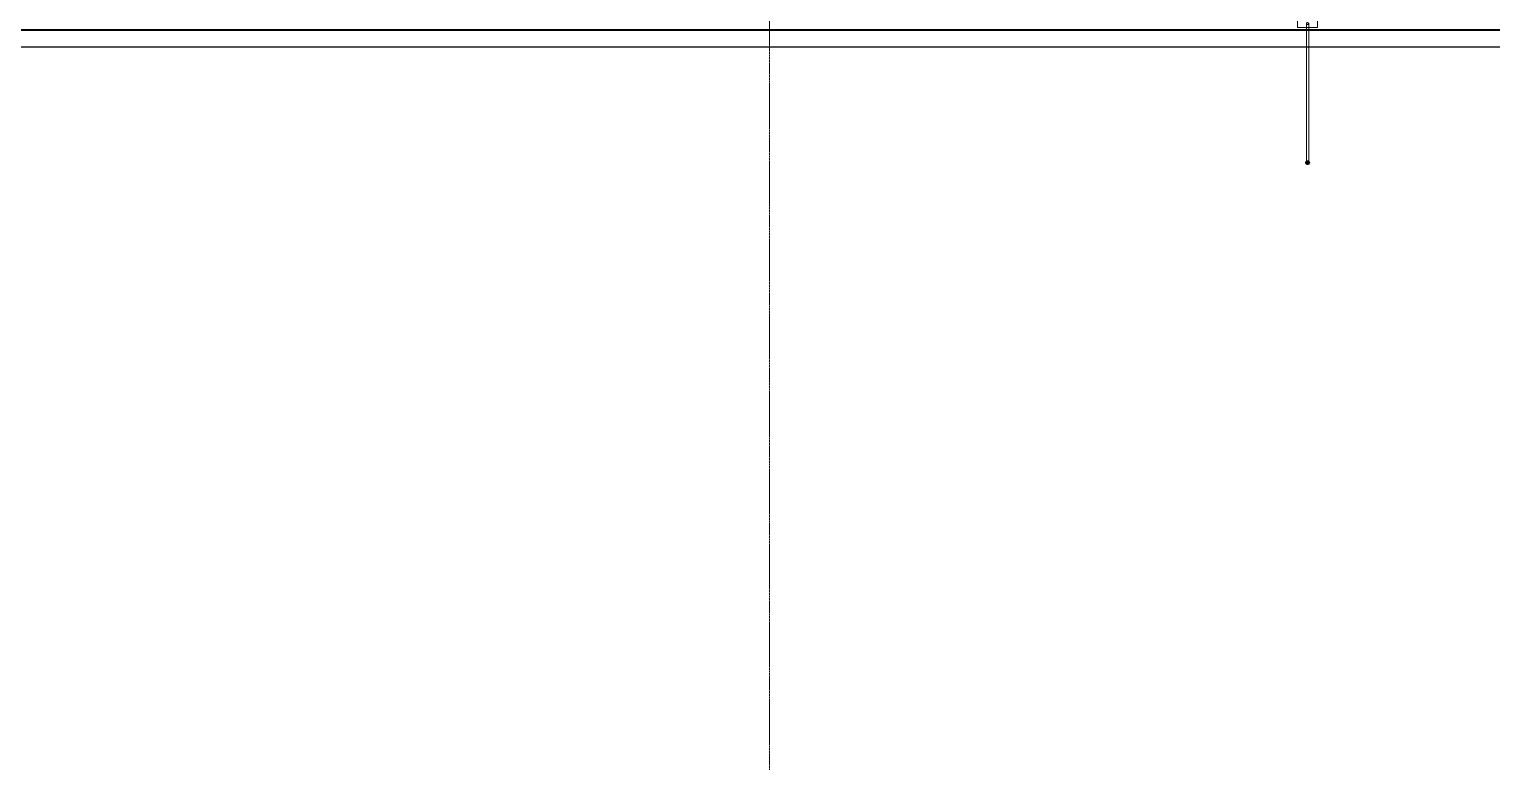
# Model space of a CAD drawing. Header units: inches. Extents: x -4235 to -464, y 9767 to 12347.
# Drawn here: x -2742.2 to -2264.3, y 11007.3 to 11246.6 of the extents above; entities that cross this region are included whole.
import ezdxf

# ---------------------------------------------------------------- set-up
doc = ezdxf.new("R2010")
doc.units = ezdxf.units.IN
doc.header["$MEASUREMENT"] = 0
doc.linetypes.add('Grid Line 1_2_', pattern=[0.875, 0.5, -0.125, 0.125, -0.125])
for name, color, linetype, lineweight in [('A-WALL-5', 113, 'Continuous', 9), ('A-WALL-6', 113, 'Continuous', 50), ('S-GRID-1', 1, 'Grid Line 1_2_', 9)]:
    doc.layers.add(name, color=color, linetype=linetype, lineweight=lineweight)

# ---------------------------------------------------------------- blocks, each defined once
blk = doc.blocks.new('Basic Wall _ EXT - FIBER CEMENT - LARGE - ___-2162457-BACKGROUND - RCP - 3RD FLOOR')
at = {"layer": 'A-WALL-5'}
for p, q in [((-3400.56, 11246.52), (-2067.06, 11246.52)), ((-3400.55, 11246.51), (-2067.05, 11246.51)), ((-3400.55, 11246.51), (-2067.05, 11246.51)), ((-3400.53, 11246.5), (-2067.03, 11246.5)), ((-3400.52, 11246.48), (-2067.02, 11246.48)), ((-3400.52, 11246.48), (-2067.02, 11246.48)), ((-3400.21, 11246.18), (-2066.71, 11246.18))]:
    blk.add_line(p, q, dxfattribs=at)
blk = doc.blocks.new('Basic Wall _ EXT - FIBER CEMENT - SMALL - ___-2145931-BACKGROUND - RCP - 3RD FLOOR')
at = {"layer": 'A-WALL-5'}
for p, q in [((-2324.85, 11240.9), (-2758.02, 11240.9)), ((-2758.02, 11240.9), (-2324.85, 11240.9)), ((-2758.02, 11240.83), (-2324.85, 11240.83)), ((-2758.02, 11240.83), (-2324.85, 11240.83)), ((-2324.75, 11240.9), (-2324.8, 11240.9)), ((-2324.8, 11240.9), (-2324.75, 11240.9)), ((-2324.8, 11240.83), (-2324.75, 11240.83)), ((-2324.8, 11240.83), (-2324.75, 11240.83)), ((-2324.67, 11240.9), (-2324.73, 11240.9)), ((-2324.73, 11240.9), (-2324.67, 11240.9)), ((-2324.73, 11240.83), (-2324.67, 11240.83)), ((-2324.73, 11240.83), (-2324.67, 11240.83)), ((-2324.58, 11240.9), (-2324.66, 11240.9)), ((-2324.66, 11240.9), (-2324.58, 11240.9)), ((-2324.66, 11240.83), (-2324.58, 11240.83)), ((-2324.66, 11240.83), (-2324.58, 11240.83)), ((-2324.49, 11240.9), (-2324.57, 11240.9)), ((-2324.57, 11240.9), (-2324.49, 11240.9)), ((-2324.57, 11240.83), (-2324.49, 11240.83)), ((-2324.57, 11240.83), (-2324.49, 11240.83)), ((-2324.39, 11240.9), (-2324.47, 11240.9)), ((-2324.47, 11240.9), (-2324.39, 11240.9)), ((-2324.47, 11240.83), (-2324.39, 11240.83)), ((-2324.47, 11240.83), (-2324.39, 11240.83)), ((-2324.3, 11240.9), (-2324.37, 11240.9)), ((-2324.37, 11240.9), (-2324.3, 11240.9)), ((-2324.37, 11240.83), (-2324.3, 11240.83)), ((-2324.37, 11240.83), (-2324.3, 11240.83)), ((-2324.22, 11240.9), (-2324.29, 11240.9)), ((-2324.29, 11240.9), (-2324.22, 11240.9)), ((-2324.29, 11240.83), (-2324.22, 11240.83)), ((-2324.29, 11240.83), (-2324.22, 11240.83)), ((-2324.16, 11240.9), (-2324.21, 11240.9)), ((-2324.21, 11240.9), (-2324.16, 11240.9)), ((-2324.21, 11240.83), (-2324.16, 11240.83)), ((-2324.21, 11240.83), (-2324.16, 11240.83)), ((-2221.36, 11240.9), (-2324.1, 11240.9)), ((-2324.1, 11240.9), (-2221.36, 11240.9)), ((-2324.1, 11240.83), (-2221.36, 11240.83)), ((-2324.1, 11240.83), (-2221.36, 11240.83))]:
    blk.add_line(p, q, dxfattribs=at)
blk = doc.blocks.new('Walls 95 - Walls 1-2573264-BACKGROUND - RCP - 3RD FLOOR')
at = {"layer": 'A-WALL-5'}
for p, q in [((-2327.73, 11249.14), (-2327.73, 11250.08)), ((-2327.73, 11250.08), (-2327.29, 11250.08)), ((-2325.32, 11250.08), (-2327.73, 11250.08)), ((-2327.29, 11250.08), (-2326.1, 11250.08)), ((-2326.1, 11250.08), (-2325.32, 11250.08)), ((-2325.32, 11250.08), (-2324.48, 11250.08)), ((-2322.18, 11250.08), (-2325.32, 11250.08)), ((-2324.48, 11250.08), (-2321.34, 11250.08)), ((-2321.66, 11250.08), (-2322.18, 11250.08)), ((-2321.23, 11250.08), (-2321.66, 11250.08)), ((-2321.34, 11250.08), (-2321.23, 11250.08)), ((-2321.23, 11250.08), (-2321.23, 11249.14)), ((-2327.73, 11247.64), (-2327.73, 11249.14)), ((-2327.73, 11247.5), (-2327.73, 11247.62)), ((-2327.73, 11247.39), (-2327.73, 11247.48)), ((-2327.73, 11247.15), (-2327.73, 11247.39)), ((-2327.73, 11247.15), (-2321.23, 11247.15)), ((-2327.29, 11247.15), (-2327.73, 11247.15)), ((-2324.86, 11247.15), (-2327.29, 11247.15)), ((-2324.85, 11247.64), (-2324.85, 11248.46)), ((-2324.85, 11247.5), (-2324.85, 11247.6)), ((-2324.85, 11247.39), (-2324.85, 11247.48)), ((-2324.85, 11247.15), (-2324.85, 11247.39)), ((-2324.85, 11246.52), (-2324.85, 11247.15)), ((-2324.85, 11246.37), (-2324.85, 11246.51)), ((-2324.85, 11203.04), (-2324.85, 11246.19)), ((-2324.75, 11247.15), (-2324.8, 11247.15)), ((-2324.67, 11247.15), (-2324.74, 11247.15)), ((-2324.58, 11247.15), (-2324.67, 11247.15)), ((-2324.48, 11247.15), (-2324.57, 11247.15)), ((-2324.38, 11247.15), (-2324.48, 11247.15)), ((-2324.29, 11247.15), (-2324.38, 11247.15)), ((-2324.21, 11247.15), (-2324.29, 11247.15)), ((-2324.15, 11247.15), (-2324.21, 11247.15)), ((-2324.1, 11248.46), (-2324.1, 11247.64)), ((-2324.1, 11247.6), (-2324.1, 11247.49)), ((-2324.1, 11247.48), (-2324.1, 11247.39)), ((-2324.1, 11247.39), (-2324.1, 11247.15)), ((-2324.1, 11247.15), (-2324.1, 11246.52)), ((-2321.23, 11247.15), (-2324.1, 11247.15)), ((-2324.1, 11246.51), (-2324.1, 11246.37)), ((-2324.1, 11246.19), (-2324.1, 11203.04)), ((-2321.23, 11249.14), (-2321.23, 11247.49)), ((-2321.23, 11247.48), (-2321.23, 11247.39)), ((-2321.23, 11247.39), (-2321.23, 11247.15))]:
    blk.add_line(p, q, dxfattribs=at)
for major_axis, start_param, end_param in [((0.375, 0), 2.094395, 3.141593), ((0.375, 0), 3.141593, 3.403249), ((0.375, 0), 3.404177, 3.664826), ((0.375, 0), 3.666584, 3.926299), ((0.375, 0), 3.928778, 4.187721), ((-0.375, 0), 4.712389, 5.235988), ((0.375, 0), 4.190755, 4.449148), ((0.375, 0), 4.45253, 4.710638), ((0.375, 0), 1.308997, 1.570796), ((0.375, 0), 4.71414, 4.972247), ((0.375, 0), 0, 1.308997), ((0.375, 0), 4.97563, 5.234023), ((0.375, 0), 5.237057, 5.496), ((0.375, 0), 5.498479, 5.758194), ((0.375, 0), 5.840308, 6.020601), ((0.375, 0), 6.021529, 6.260917)]:
    blk.add_ellipse((-2324.48, 11248.46), major_axis=major_axis, ratio=0.86769, start_param=start_param, end_param=end_param, dxfattribs=at)
at = {"layer": 'A-WALL-6', "flags": 128}
for points in [[(-2324.85, 11203.04), (-2324.84, 11203.14), (-2324.81, 11203.24), (-2324.76, 11203.32), (-2324.69, 11203.39), (-2324.61, 11203.44), (-2324.52, 11203.47), (-2324.43, 11203.47), (-2324.34, 11203.44), (-2324.26, 11203.39), (-2324.2, 11203.32), (-2324.15, 11203.24), (-2324.11, 11203.14), (-2324.1, 11203.04)], [(-2324.1, 11203.04), (-2324.11, 11202.93), (-2324.15, 11202.84), (-2324.2, 11202.75), (-2324.26, 11202.68), (-2324.34, 11202.63), (-2324.43, 11202.61), (-2324.52, 11202.61), (-2324.61, 11202.63), (-2324.69, 11202.68), (-2324.76, 11202.75), (-2324.81, 11202.84), (-2324.84, 11202.93), (-2324.85, 11203.04)]]:
    blk.add_lwpolyline(points, dxfattribs=at)

msp = doc.modelspace()

# ---------------------------------------------------------------- linework, layer by layer
at = {"layer": 'S-GRID-1'}
msp.add_line((-2500.32, 9836.18), (-2500.32, 12297.95), dxfattribs=at)

# ---------------------------------------------------------------- block references
at = {"layer": 'A-WALL-5'}
for name in ['Basic Wall _ EXT - FIBER CEMENT - SMALL - ___-2145931-BACKGROUND - RCP - 3RD FLOOR', 'Walls 95 - Walls 1-2573264-BACKGROUND - RCP - 3RD FLOOR', 'Basic Wall _ EXT - FIBER CEMENT - LARGE - ___-2162457-BACKGROUND - RCP - 3RD FLOOR']:
    msp.add_blockref(name, (0, 0), dxfattribs=at)

doc.saveas('drawing.dxf')
